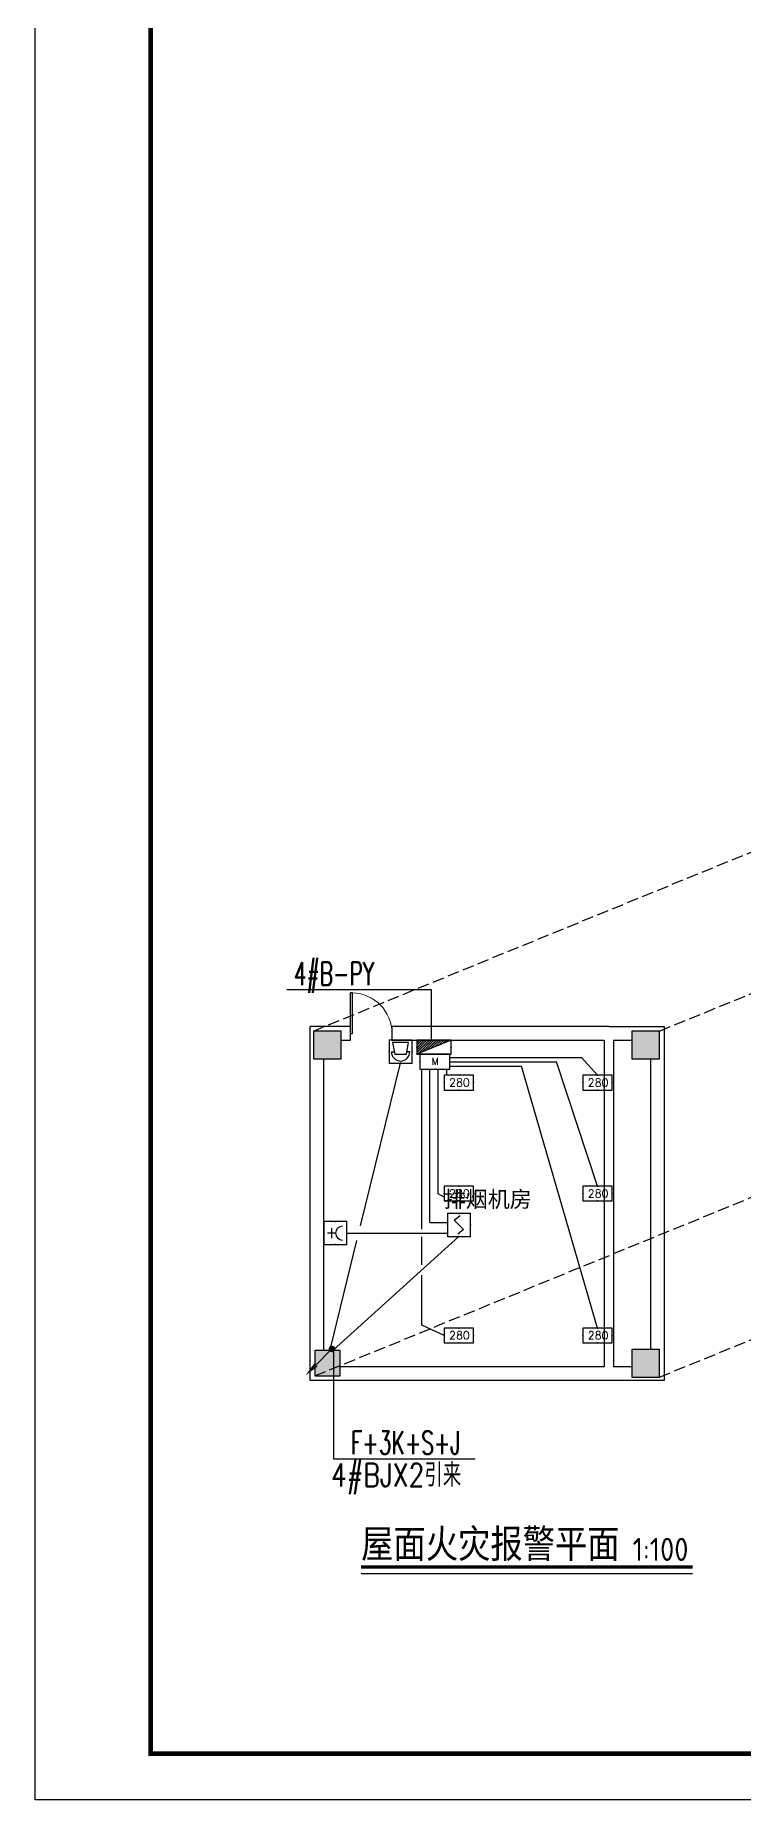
# Model space of a CAD drawing. Extents: x 2350667 to 3185789, y 309667 to 706270.
# Drawn here: x 2446845 to 2462197, y 374390 to 412629 of the extents above; entities that cross this region are included whole.
import ezdxf
from ezdxf.enums import TextEntityAlignment as Align

# ---------------------------------------------------------------- set-up
doc = ezdxf.new("R2010")
doc.units = 0
doc.header["$LTSCALE"] = 1000
doc.linetypes.add('DASH', pattern=[0.35, 0.25, -0.1])
for name, color, linetype in [('0-底图', 7, 'Continuous'), ('A-COLU-CONC', 255, 'Continuous'), ('BTTK', 7, 'Continuous'), ('DIM-消防', 3, 'Continuous'), ('DIM-箱柜', 7, 'Continuous'), ('DOOR_FIRE', 4, 'Continuous'), ('EQUIP-消防', 3, 'Continuous'), ('EQUIP-箱柜', 3, 'Continuous'), ('LWIRE', 4, 'Continuous'), ('PUB_HATCH', 8, 'Continuous'), ('PUB_TEXT', 7, 'Continuous'), ('PUB_TITLE', 4, 'Continuous'), ('TEL_SYMB', 3, 'Continuous'), ('WALL', 2, 'Continuous'), ('WIRE-消防', 1, 'Continuous')]:
    doc.layers.add(name, color=color, linetype=linetype)
doc.styles.add('_TEL_DIM', font='SIMPLEX', dxfattribs={"width": 0.8, "height": 3.5, "bigfont": 'HZTXT'})
doc.styles.add('HZ(TK)', font='geniso.shx', dxfattribs={"width": 0.9, "bigfont": 'hztxt.shx'})
doc.styles.add('SISUNTK-GS2', font='')
doc.styles.get("Standard").update_dxf_attribs({"font": 'geniso.shx', "bigfont": 'hztxt.shx'})
doc.styles.get('SISUNTK-GS2').set_extended_font_data('Microsoft YaHei')

# ---------------------------------------------------------------- blocks, each defined once
blk = doc.blocks.new('vhtemplate_2020年新竖式图框_A1')
at = {"layer": 'PUB_TITLE', "color": 7}
blk.add_lwpolyline([(0, 594), (841, 594), (841, 0), (0, 0)], close=True, dxfattribs=at)
at = {"layer": 'PUB_TITLE', "const_width": 1}
blk.add_lwpolyline([(25, 10), (831, 10), (831, 584), (25, 584)], close=True, dxfattribs=at)
at = {"layer": 'BTTK', "color": 4, "style": 'HZ(TK)', "width": 0.9}
for tag, p in [('合作单位', (796, 511.5)), ('建设单位', (796, 209.5)), ('工程名称', (796, 176.5)), ('子项名称', (806, 160)), ('图纸名称', (796, 141))]:
    blk.add_attdef(tag, text='', height=3.5, dxfattribs=at).set_placement(p, align=Align.MIDDLE_CENTER)
for tag, p in [('注册证书号', (808.5, 309.01)), ('注册印章号', (808.5, 301.01)), ('设计号', (806, 193)), ('图别', (789.75, 34)), ('图号', (822.25, 34)), ('版本号', (789.75, 26)), ('日期', (822.25, 26))]:
    blk.add_attdef(tag, text='', height=3.5, dxfattribs=at).set_placement(p, align=Align.MIDDLE)
blk = doc.blocks.new('_FZH')
blk.add_lwpolyline([(-0.5, -0.5), (0.5, -0.5), (0.5, 0.5), (-0.5, 0.5)], close=True)
at = {"layer": 'PUB_HATCH'}
blk.add_solid([(-0.5, -0.5), (0.5, -0.5), (-0.5, 0.5), (0.5, 0.5)], dxfattribs=at)
blk = doc.blocks.new('$DorLib2D$00000001')
for p, q in [((0.45, 0.975), (0.5, 0.975)), ((0.45, 0), (0.45, 0.975)), ((0.5, 0), (0.5, 0.975)), ((0.5, 0), (0.45, 0))]:
    blk.add_line(p, q)
at = {"lineweight": 13}
blk.add_arc((0.475, 0), 0.975, 91.4693, 180, dxfattribs=at)
blk = doc.blocks.new('ghj')
at = {"layer": 'WALL'}
for p, q in [((2275954, -172761), (2275954, -165086)), ((2276829, -165086), (2275954, -165086)), ((2276829, -165386), (2276829, -165086)), ((2282429, -165086), (2277729, -165086)), ((2277729, -165086), (2277729, -165386)), ((2282429, -165086), (2283629, -165086)), ((2283629, -165086), (2283629, -172761)), ((2276629, -165386), (2276829, -165386)), ((2277729, -165386), (2282329, -165386)), ((2282329, -165386), (2282329, -172461)), ((2282529, -165386), (2282929, -165386)), ((2282529, -165386), (2282529, -172461)), ((2276254, -172111), (2276254, -165786)), ((2283329, -165786), (2283329, -172086)), ((2282429, -172761), (2275954, -172761)), ((2277229, -172761), (2276429, -172761)), ((2277329, -172461), (2276604, -172461)), ((2282329, -172461), (2277329, -172461)), ((2283629, -172761), (2282429, -172761)), ((2282929, -172461), (2282529, -172461))]:
    blk.add_line(p, q, dxfattribs=at)
at = {"layer": 'A-COLU-CONC'}
for p, xscale, yscale, zscale in [((2276329, -165486), 600, 600, 600), ((2283229, -165486), 600, 600, 600), ((2276329, -172386), 550, 550, 550), ((2283229, -172386), 600, 600, 600)]:
    blk.add_blockref('_FZH', p, dxfattribs=dict(at, xscale=xscale, yscale=yscale, zscale=zscale))
at = {"layer": 'DOOR_FIRE', "xscale": -900, "yscale": 900, "zscale": 300}
blk.add_blockref('$DorLib2D$00000001', (2277279, -165236), dxfattribs=at)
at = {"layer": 'PUB_TEXT', "style": 'SISUNTK-GS2'}
blk.add_text('排烟机房', height=350, dxfattribs=at).set_placement((2278849, -169006))
blk = doc.blocks.new('*X493')
at = {"color": 0}
for p, q in [((-247, 0), (-246, 2)), ((-212, 0), (-187, 25)), ((-177, 0), (-128, 49)), ((-141, 0), (-69, 72)), ((-106, 0), (-10, 96)), ((-71, 0), (49, 120)), ((-35, 0), (108, 143)), ((0, 0), (167, 167)), ((35, 0), (226, 190)), ((71, 0), (250, 179)), ((106, 0), (250, 144)), ((141, 0), (250, 109)), ((177, 0), (250, 73)), ((212, 0), (250, 38)), ((247, 0), (250, 3))]:
    blk.add_line(p, q, dxfattribs=at)
blk = doc.blocks.new('$equip$00002939')
for p, q in [((-0.75, 0.6), (-0.75, 0)), ((0.75, 0.6), (-0.75, 0.6)), ((-0.75, 0), (0.75, 0.6)), ((-0.75, 0), (0.75, 0)), ((0.75, 0), (0.75, 0.6))]:
    blk.add_line(p, q)
at = {"const_width": 0.04}
blk.add_lwpolyline([(-0.75, 0.6), (-0.75, 0), (0.75, 0), (0.75, 0.6), (-0.75, 0.6), (-0.75, 0)], dxfattribs=at)
for p in [(-0.75, 0.3), (0, 0.6), (0, 0), (0.75, 0.3)]:
    blk.add_point(p)
blk.add_solid([(-0.75, 0), (0.75, 0), (0.75, 0.6)])
at = {"xscale": 0.00300000000061118, "yscale": 0.00300000000061118, "zscale": 0.00300000000061118}
blk.add_blockref('*X493', (0, 0), dxfattribs=at)
at = {"color": 7, "style": '_TEL_DIM', "flags": 1}
for tag in ['A', 'REMARK']:
    blk.add_attdef(tag, text='', height=0.00002, dxfattribs=at).set_placement((0, 0), align=Align.MIDDLE_CENTER)
blk = doc.blocks.new('$Equip$00002649')
for p, q in [((-0.5, 0.5), (-0.5, -0.5)), ((0.5, 0.5), (-0.5, 0.5)), ((-0.2, 0.2), (0.05, 0.4)), ((0, 0), (-0.2, 0.2)), ((0, 0), (0.2, -0.2)), ((0.5, -0.5), (0.5, 0.5)), ((-0.5, -0.5), (0.5, -0.5)), ((0.2, -0.2), (-0.05, -0.4))]:
    blk.add_line(p, q)
at = {"const_width": 0.04}
blk.add_lwpolyline([(-0.5, 0.5), (0.5, 0.5), (0.5, -0.5), (-0.5, -0.5), (-0.5, 0.5), (0.5, 0.5)], dxfattribs=at)
for p in [(-0.5, 0), (0, 0.5), (0.5, 0), (0, -0.5)]:
    blk.add_point(p)
at = {"color": 7, "flags": 1}
for tag, height, p in [('A', 0.00002, (0, 0)), ('B', 0.4, (0.762, -0.208))]:
    blk.add_attdef(tag, text='', height=height, dxfattribs=at).set_placement(p, align=Align.MIDDLE_CENTER)
blk = doc.blocks.new('$equip$00002658')
for p, q in [((0.5, 1), (-0.5, 1)), ((-0.5, 1), (-0.5, 0)), ((0.5, 0), (0.5, 1)), ((-0.5, 0), (0.5, 0)), ((-0.4, 0.5), (-0.27, 0.5)), ((-0.25, 0.6), (-0.35, 0.1)), ((-0.35, 0.1), (0.35, 0.1)), ((0.25, 0.6), (-0.25, 0.6)), ((0.35, 0.1), (0.25, 0.6)), ((0.4, 0.5), (0.27, 0.5))]:
    blk.add_line(p, q)
at = {"const_width": 0.04}
blk.add_lwpolyline([(-0.5, 1), (0.5, 1), (0.5, 0), (-0.5, 0), (-0.5, 1), (0.5, 1)], dxfattribs=at)
blk.add_arc((0, 0.5), 0.4, 0, 180)
for p in [(0, 1), (-0.5, 0.5), (0, 0), (0.5, 0.5)]:
    blk.add_point(p)
at = {"color": 7, "flags": 1}
for tag, height, p in [('A', 0.00002, (0, 0)), ('B', 0.4, (0.762, 0.292))]:
    blk.add_attdef(tag, text='', height=height, dxfattribs=at).set_placement(p, align=Align.MIDDLE_CENTER)
blk = doc.blocks.new('$equip_U$00000157(WIN7-PC-dian)')
for p, q in [((-0.65, 0.65), (-0.65, 0)), ((0.65, 0.65), (-0.65, 0.65)), ((-0.65, 0), (0.65, 0)), ((0.65, 0), (0.65, 0.65))]:
    blk.add_line(p, q)
for p in [(-0.65, 0.325), (0.041, 0.65), (0.041, 0), (0.65, 0.325)]:
    blk.add_point(p)
at = {"color": 7, "style": '_TEL_DIM'}
blk.add_attdef('$TEXT$', text='', height=0.3, dxfattribs=at).set_placement((0.006, 0.343), align=Align.MIDDLE_CENTER)
at = {"color": 7, "style": '_TEL_DIM', "flags": 1}
for tag in ['A', 'REMARK']:
    blk.add_attdef(tag, text='', height=0.00002, dxfattribs=at).set_placement((0, 0), align=Align.MIDDLE_CENTER)
at = {"layer": 'EQUIP-消防', "color": 7, "style": '_TEL_DIM', "flags": 1}
blk.add_attdef('REMARK', text='', height=0.00002, dxfattribs=at).set_placement((0, 0), align=Align.MIDDLE_CENTER)
blk.add_attdef('REMARK', text='', height=0.00002, dxfattribs=at).set_placement((0, 0), align=Align.MIDDLE_CENTER)
blk = doc.blocks.new('fdsfd')
at = {"layer": 'EQUIP-消防'}
for p, q in [((35931, 15055), (35294, 15055)), ((35294, 15055), (35294, 14736)), ((35931, 14736), (35931, 15055)), ((35294, 14736), (35931, 14736))]:
    blk.add_line(p, q, dxfattribs=at)
at = {"layer": 'EQUIP-消防', "style": '_TEL_DIM'}
blk.add_text('280', height=173.4, dxfattribs=at).set_placement((35402, 14811))
at = {"layer": 'EQUIP-消防', "color": 7, "style": '_TEL_DIM', "flags": 1}
blk.add_attdef('REMARK', text='', height=0.01, dxfattribs=at).set_placement((35613, 14736), align=Align.MIDDLE_CENTER)
blk.add_attdef('REMARK', text='', height=0.01, dxfattribs=at).set_placement((35613, 14736), align=Align.MIDDLE_CENTER)
blk = doc.blocks.new('$equip_U$00000166(WIN7-PC-dian)')
for p in [(-0.637, 0.319), (0, 0.637), (0, 0), (0.637, 0.319)]:
    blk.add_point(p)
at = {"xscale": 0.002, "yscale": 0.002, "zscale": 0.002}
blk.add_blockref('fdsfd', (-71.225, -29.472), dxfattribs=at)
at = {"color": 7, "style": '_TEL_DIM', "flags": 1}
for tag in ['A', 'REMARK']:
    blk.add_attdef(tag, text='', height=0.00002, dxfattribs=at).set_placement((0, 0), align=Align.MIDDLE_CENTER)
blk = doc.blocks.new('$equip$00002656')
for p, q in [((-0.5, 1), (-0.5, 0)), ((0.5, 1), (-0.5, 1)), ((0.5, 0), (0.5, 1)), ((-0.5, 0), (0.5, 0)), ((-0.219, 0.331), (0.222, 0.331)), ((0, 0.5), (0, 0.15))]:
    blk.add_line(p, q)
at = {"const_width": 0.04}
blk.add_lwpolyline([(-0.5, 1), (0.5, 1), (0.5, 0), (-0.5, 0), (-0.5, 1), (0.5, 1)], dxfattribs=at)
blk.add_arc((0, 0.8), 0.3, 180, 0)
for p in [(0, 1), (-0.5, 0.5), (0, 0), (0.5, 0.5)]:
    blk.add_point(p)
at = {"color": 7, "flags": 1}
for tag, height, p in [('A', 0.00002, (0, 0)), ('B', 0.4, (0.762, 0.292))]:
    blk.add_attdef(tag, text='', height=height, dxfattribs=at).set_placement(p, align=Align.MIDDLE_CENTER)
blk = doc.blocks.new('$TelecSys$00000080')
for p, q in [((-0.7, -0.7), (0, 0)), ((0.104, 0.104), (0.104, 0.104)), ((-0.104, -0.104), (-0.104, -0.104))]:
    blk.add_line(p, q)
at = {"const_width": 0.142}
blk.add_lwpolyline([(0.071, 0, 1), (-0.071, 0, 1)], format="xyb", close=True, dxfattribs=at)
blk.add_solid([(-0.63, -0.77), (-0.77, -0.63), (-1.15, -1.15)])
at = {"width": 0.8, "flags": 9}
blk.add_attdef('A', (0, 0), '', height=0.00002, rotation=180, dxfattribs=at)

msp = doc.modelspace()

# ---------------------------------------------------------------- linework, layer by layer
at = {"layer": '0-底图', "linetype": 'DASH'}
for p, q in [((2452875, 391049), (2475922, 400477)), ((2460375, 391049), (2483422, 400477)), ((2452900, 383574), (2475947, 393002)), ((2460375, 383549), (2483422, 392977))]:
    msp.add_line(p, q, dxfattribs=at)
at = {"layer": 'DIM-消防'}
for p, q in [((2453309, 384160), (2453309, 381777)), ((2453309, 381777), (2456381, 381777))]:
    msp.add_line(p, q, dxfattribs=at)
at = {"layer": 'DIM-消防', "const_width": 40}
msp.add_lwpolyline([(2453309, 384180, 1), (2453309, 384140, 1)], format="xyb", close=True, dxfattribs=at)
at = {"layer": 'DIM-箱柜'}
for p, q in [((2455432, 391943), (2452298, 391943)), ((2455432, 390849), (2455432, 391943))]:
    msp.add_line(p, q, dxfattribs=at)
at = {"layer": 'TEL_SYMB', "const_width": 70}
msp.add_lwpolyline([(2453907, 379436), (2461089, 379436)], dxfattribs=at)
at = {"layer": 'TEL_SYMB'}
msp.add_lwpolyline([(2453907, 379296), (2461089, 379296)], dxfattribs=at)
at = {"layer": 'WIRE-消防'}
for p, q in [((2455831, 390478), (2458683, 390478)), ((2459029, 390090), (2458683, 390478)), ((2453891, 386826), (2454756, 390349)), ((2455221, 386756), (2455221, 390220)), ((2455395, 386899), (2455395, 390220)), ((2455579, 387522), (2455579, 390220)), ((2455763, 390090), (2455763, 390220)), ((2455831, 390382), (2458142, 390382)), ((2455831, 390287), (2457383, 390287)), ((2459029, 384611), (2457383, 390287)), ((2459029, 387685), (2458142, 390382)), ((2455705, 387450), (2455579, 387522)), ((2453298, 384133), (2456025, 386598, 4200)), ((2453600, 386670), (2455775, 386670, 4200)), ((2455395, 386899), (2455775, 386899, 4200)), ((2453239, 384168), (2453814, 386513)), ((2455221, 385983), (2455221, 386589)), ((2455221, 384676), (2455221, 385758)), ((2455705, 384452), (2455221, 384676))]:
    msp.add_line(p, q, dxfattribs=at)

# ---------------------------------------------------------------- block references
at = {"layer": '0-底图', "xscale": 100, "yscale": 100, "zscale": 100}
msp.add_blockref('vhtemplate_2020年新竖式图框_A1', (2446845, 374390), dxfattribs=at)
at = {"layer": '0-底图'}
msp.add_blockref('ghj', (176846, 556235), dxfattribs=at)
at = {"layer": 'EQUIP-消防', "xscale": 500, "yscale": 500, "zscale": 500}
for name, p, rotation in [('$equip$00002658', (2454761, 390849), 180), ('$equip$00002656', (2453100, 386670), 270)]:
    msp.add_blockref(name, p, dxfattribs=dict(at, rotation=rotation))
msp.add_blockref('$equip_U$00000157(WIN7-PC-dian)', (2455506, 390220), dxfattribs=at).add_auto_attribs({'$TEXT$': 'M'})
for name, p in [('$equip_U$00000166(WIN7-PC-dian)', (2456024, 389771)), ('$equip_U$00000166(WIN7-PC-dian)', (2459029, 389771)), ('$equip_U$00000166(WIN7-PC-dian)', (2456024, 387366)), ('$equip_U$00000166(WIN7-PC-dian)', (2459029, 387366)), ('$Equip$00002649', (2456025, 386848, 4200)), ('$equip_U$00000166(WIN7-PC-dian)', (2456024, 384293)), ('$equip_U$00000166(WIN7-PC-dian)', (2459029, 384293))]:
    msp.add_blockref(name, p, dxfattribs=at)
at = {"layer": 'EQUIP-箱柜', "xscale": 500, "yscale": 500, "zscale": 500, "rotation": 180}
msp.add_blockref('$equip$00002939', (2455485, 390849), dxfattribs=at)
at = {"layer": 'LWIRE', "xscale": 500, "yscale": 500, "zscale": 500}
msp.add_blockref('$TelecSys$00000080', (2453274, 384160), dxfattribs=at)

# ---------------------------------------------------------------- texts
at = {"layer": 'DIM-消防', "color": 7, "style": '_TEL_DIM'}
for s, width, p in [('F+3K+S+J', 0.64, (2453687, 381877)), ('4#BJX2引来', 0.8, (2453253, 381177))]:
    msp.add_text(s, height=500, dxfattribs=dict(at, width=width)).set_placement(p)
at = {"layer": 'DIM-箱柜', "color": 7, "style": '_TEL_DIM', "width": 0.64}
msp.add_text('4#B-PY', height=500, dxfattribs=at).set_placement((2452448, 392043))
at = {"layer": 'TEL_SYMB', "color": 7}
for s, height, p in [('屋面火灾报警平面', 700, (2453907, 379565)), ('1:100', 500, (2459789, 379565))]:
    msp.add_text(s, height=height, dxfattribs=at).set_placement(p)

doc.saveas('drawing.dxf')
